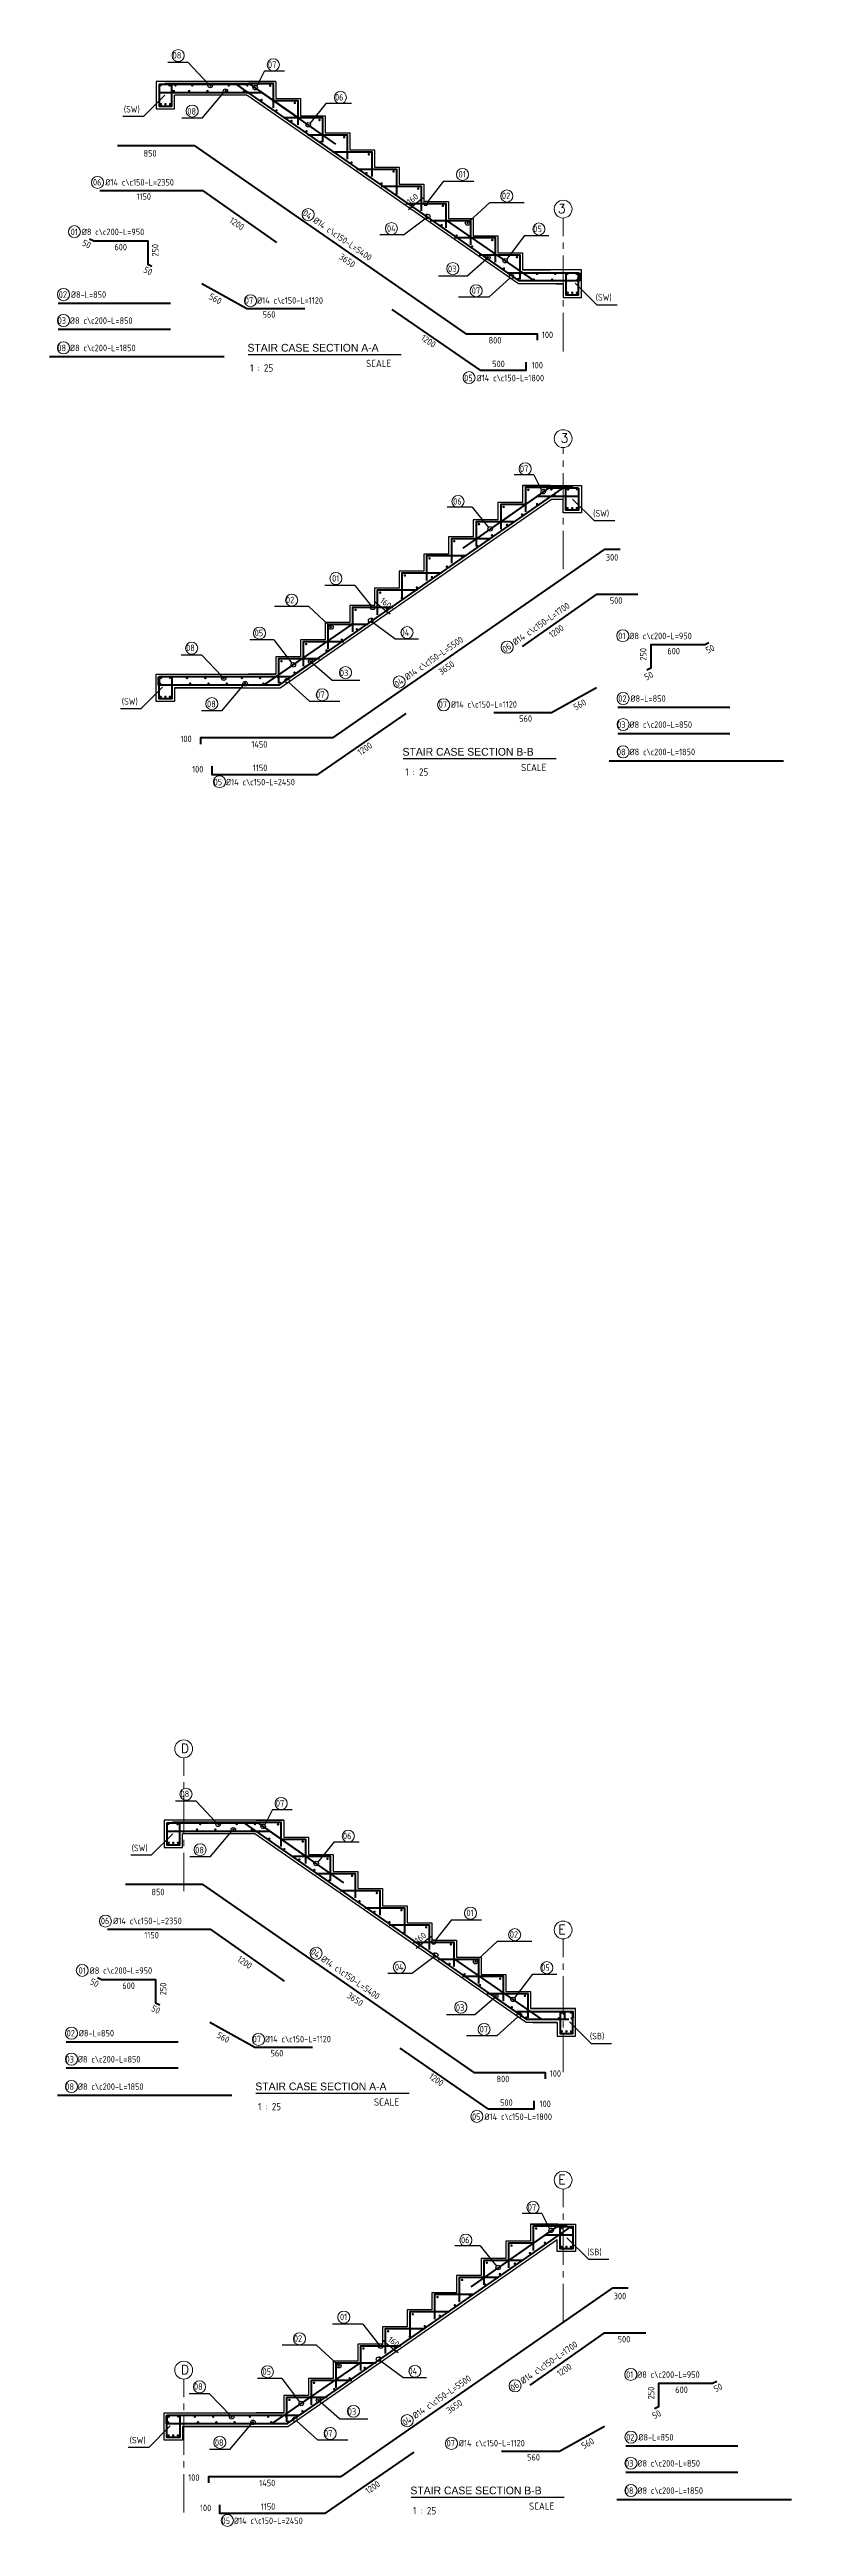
# Model space of a CAD drawing. Header units: inches. Extents: x -26151 to 62940, y -10194 to 246332.
# Drawn here: x 14594 to 15406, y 111442 to 114151 of the extents above; entities that cross this region are included whole.
import ezdxf
from ezdxf.enums import TextEntityAlignment as Align

# ---------------------------------------------------------------- set-up
doc = ezdxf.new("R2010")
doc.units = ezdxf.units.IN
doc.header["$LTSCALE"] = 0.7
doc.header["$MEASUREMENT"] = 0
doc.linetypes.add('ACAD_ISO10W100', pattern=[18, 12, -3, 0, -3])
doc.linetypes.add('CENTER2', pattern=[1.125, 0.75, -0.125, 0.125, -0.125])
doc.layers.get('0').update_dxf_attribs({"lineweight": 13})
doc.layers.get('Defpoints').update_dxf_attribs({"lineweight": 5})
for name, color, linetype, lineweight in [('axis', 254, 'ACAD_ISO10W100', 9), ('BAR1', 2, 'Continuous', 50), ('CENTER', 8, 'CENTER2', 18), ('DP', 220, 'Continuous', 20), ('hach', 9, 'Continuous', 9), ('TEXT', 3, 'Continuous', 25), ('top renforcment', 7, 'Continuous', 40), ('WALL', 7, 'Continuous', 25)]:
    doc.layers.add(name, color=color, linetype=linetype, lineweight=lineweight)
for name, color, linetype in [('CONC', 3, 'Continuous'), ('DTITLE', 23, 'Continuous'), ('STEXT', 3, 'Continuous')]:
    doc.layers.add(name, color=color, linetype=linetype)
doc.styles.add('200style', font='iso.shx', dxfattribs={"height": 6.5})
doc.styles.add('GENERATED_STYLE_4', font='verdanai.ttf')
doc.styles.add('HL-LD', font='HL-LD.SHX', dxfattribs={"height": 400})
doc.styles.add('ROMANS', font='ISO9.SHX', dxfattribs={"height": 70})
doc.dimstyles.new('25', dxfattribs={"dimtxt": 6.5, "dimasz": 3, "dimexe": 1.25, "dimexo": 0.625, "dimgap": 3, "dimtad": 1, "dimdec": 0, "dimlfac": 10, "dimtxsty": '200style', "dimblk": 'ARCHTICK', "dimcen": 2.5, "dimse1": 1, "dimse2": 1, "dimclrd": 256, "dimclrt": 3, "dimadec": 0, "dimazin": 0, "dimtfac": 1, "dimtdec": 0, "dimtix": 1, "dimtmove": 0, "dimatfit": 3, "dimldrblk": 'ARCHTICK', "dimfxl": 0, "dimarcsym": 0})

# ---------------------------------------------------------------- blocks, each defined once
blk = doc.blocks.new('_ArchTick')
at = {"color": 0, "linetype": 'ByBlock', "lineweight": 0, "const_width": 0.15}
blk.add_lwpolyline([(-0.5, -0.5), (0.5, 0.5)], dxfattribs=at)
blk = doc.blocks.new('*D943')
at = {"layer": 'Defpoints', "color": 0, "linetype": 'ByBlock', "transparency": 16777216}
for p in [(14949.8, 113542.6), (14962.4, 113532.6), (14964.5, 113535.2)]:
    blk.add_point(p, dxfattribs=at)
at = {"layer": 'DP', "linetype": 'ByBlock', "lineweight": -2, "transparency": 16777216}
for p, q in [((14951.9, 113545.2), (14949.6, 113547)), ((14951.9, 113545.2), (14964.5, 113535.2)), ((14964.5, 113535.2), (14966.8, 113533.4))]:
    blk.add_line(p, q, dxfattribs=at)
at = {"layer": 'DP', "linetype": 'ByBlock', "lineweight": -2, "transparency": 16777216, "xscale": 3, "yscale": 3, "zscale": 3}
for p, rotation in [((14951.9, 113545.2), 321.5896754758438), ((14964.5, 113535.2), 141.5896754758438)]:
    blk.add_blockref('_ArchTick', p, dxfattribs=dict(at, rotation=rotation))
at = {"layer": 'DP', "color": 3, "linetype": 'ByBlock', "transparency": 16777216, "insert": (14962.2, 113545.2), "char_height": 6.5, "attachment_point": 5, "rotation": 321.5897, "style": '200style'}
blk.add_mtext('160', dxfattribs=at)
blk = doc.blocks.new('*D944')
at = {"layer": 'Defpoints', "color": 0, "linetype": 'ByBlock', "transparency": 16777216}
for p in [(14989.2, 113977.1), (14991.3, 113974.5), (15003.8, 113984.4)]:
    blk.add_point(p, dxfattribs=at)
at = {"layer": 'DP', "linetype": 'ByBlock', "lineweight": -2, "transparency": 16777216}
for p, q in [((14989.2, 113977.1), (14986.8, 113975.2)), ((15001.7, 113987.1), (14989.2, 113977.1)), ((15001.7, 113987.1), (15004.1, 113988.9))]:
    blk.add_line(p, q, dxfattribs=at)
at = {"layer": 'DP', "linetype": 'ByBlock', "lineweight": -2, "transparency": 16777216, "xscale": 3, "yscale": 3, "zscale": 3}
for p, rotation in [((15001.7, 113987.1), 218.4103245241562), ((14989.2, 113977.1), 38.41032452415619)]:
    blk.add_blockref('_ArchTick', p, dxfattribs=dict(at, rotation=rotation))
at = {"layer": 'DP', "color": 3, "linetype": 'ByBlock', "transparency": 16777216, "insert": (14991.5, 113987.1), "char_height": 6.5, "attachment_point": 5, "rotation": 38.4103, "style": '200style'}
blk.add_mtext('160', dxfattribs=at)
blk = doc.blocks.new('*D945')
at = {"layer": 'Defpoints', "color": 0, "linetype": 'ByBlock', "transparency": 16777216}
for p in [(14958.5, 111641.1), (14973.1, 111633.7), (14971, 111631.1)]:
    blk.add_point(p, dxfattribs=at)
at = {"layer": 'DP', "linetype": 'ByBlock', "lineweight": -2, "transparency": 16777216}
for p, q in [((14960.6, 111643.7), (14958.2, 111645.6)), ((14960.6, 111643.7), (14973.1, 111633.7)), ((14973.1, 111633.7), (14975.5, 111631.9))]:
    blk.add_line(p, q, dxfattribs=at)
at = {"layer": 'DP', "linetype": 'ByBlock', "lineweight": -2, "transparency": 16777216, "xscale": 3, "yscale": 3, "zscale": 3}
for p, rotation in [((14960.6, 111643.7), 321.5896754758397), ((14973.1, 111633.7), 141.5896754758398)]:
    blk.add_blockref('_ArchTick', p, dxfattribs=dict(at, rotation=rotation))
at = {"layer": 'DP', "color": 3, "linetype": 'ByBlock', "transparency": 16777216, "insert": (14970.8, 111643.7), "char_height": 6.5, "attachment_point": 5, "rotation": 321.5897, "style": '200style'}
blk.add_mtext('160', dxfattribs=at)
blk = doc.blocks.new('*D946')
at = {"layer": 'Defpoints', "color": 0, "linetype": 'ByBlock', "transparency": 16777216}
for p in [(14997.8, 112075.6), (14999.9, 112073), (15012.5, 112082.9)]:
    blk.add_point(p, dxfattribs=at)
at = {"layer": 'DP', "linetype": 'ByBlock', "lineweight": -2, "transparency": 16777216}
for p, q in [((14997.8, 112075.6), (14995.5, 112073.8)), ((15010.4, 112085.6), (14997.8, 112075.6)), ((15010.4, 112085.6), (15012.7, 112087.4))]:
    blk.add_line(p, q, dxfattribs=at)
at = {"layer": 'DP', "linetype": 'ByBlock', "lineweight": -2, "transparency": 16777216, "xscale": 3, "yscale": 3, "zscale": 3}
for p, rotation in [((14997.8, 112075.6), 38.41032452416026), ((15010.4, 112085.6), 218.4103245241602)]:
    blk.add_blockref('_ArchTick', p, dxfattribs=dict(at, rotation=rotation))
at = {"layer": 'DP', "color": 3, "linetype": 'ByBlock', "transparency": 16777216, "insert": (15000.1, 112085.6), "char_height": 6.5, "attachment_point": 5, "rotation": 38.4103, "style": '200style'}
blk.add_mtext('160', dxfattribs=at)

msp = doc.modelspace()

# ---------------------------------------------------------------- linework, layer by layer
at = {"lineweight": 20, "extrusion": (0, 0, -1)}
for centre in [(15156.08, 113976.01), (14741.08, 112292.09), (15156.08, 112094), (15156.08, 111820.44), (14741.08, 111612.62)]:
    msp.add_ellipse(centre, major_axis=(0.01, 9.75), ratio=1, start_param=4.7118466, end_param=10.9950319, dxfattribs=at)
at = {"lineweight": 20}
msp.add_ellipse((15156.07, 113725.01), major_axis=(-0.01, 9.75), ratio=1, start_param=4.7118466, end_param=10.9950319, dxfattribs=at)
at = {"layer": 'axis', "linetype": 'CENTER2', "ltscale": 80}
for p, q in [((15156.08, 113820.39), (15156.08, 113966.25)), ((15156.08, 113582.2), (15156.08, 113715.26)), ((14741.08, 112136.47), (14741.08, 112282.34)), ((15156.08, 111938.39), (15156.08, 112084.25)), ((15156.08, 111664.83), (15156.08, 111810.69)), ((14741.08, 111457), (14741.08, 111602.87))]:
    msp.add_line(p, q, dxfattribs=at)
at = {"layer": 'BAR1', "linetype": 'Continuous', "const_width": 1.35}
for points in [[(14716.48, 114111.63, -1), (14715.13, 114111.63, -1)], [(14724.99, 114111.36, 1), (14726.34, 114111.36, 1)], [(14726.55, 114111.63, -1), (14725.2, 114111.63, -1)], [(14729.59, 114105.12, 1), (14730.94, 114105.12, 1)], [(14731.36, 114111.36, 1), (14732.71, 114111.36, 1)], [(14746.37, 114105.12, 1), (14747.72, 114105.12, 1)], [(14749.77, 114111.36, 1), (14751.12, 114111.36, 1)], [(14766.37, 114105.12, 1), (14767.72, 114105.12, 1)], [(14769.77, 114111.36, 1), (14771.12, 114111.36, 1)], [(14786.37, 114105.12, 1), (14787.72, 114105.12, 1)], [(14789.77, 114111.36, 1), (14791.12, 114111.36, 1)], [(14806.37, 114105.12, 1), (14807.72, 114105.12, 1)], [(14809.77, 114111.36, 1), (14811.12, 114111.36, 1)], [(14834.97, 114110.92, 1), (14836.32, 114110.92, 1)], [(14834.97, 114110.92, 1), (14836.32, 114110.92, 1)], [(14716.77, 114090.82, -1), (14715.42, 114090.82, -1)], [(14721.75, 114090.82, -1), (14720.4, 114090.82, -1)], [(14726.86, 114090.72, -1), (14725.51, 114090.72, -1)], [(14825.4, 114095.28, 1), (14826.75, 114095.28, 1)], [(14841.83, 114083.87, 1), (14843.18, 114083.87, 1)], [(14858.26, 114072.46, 1), (14859.61, 114072.46, 1)], [(14861.97, 114092.17, 1), (14863.32, 114092.17, 1)], [(14888.97, 114073.42, 1), (14890.32, 114073.42, 1)], [(14874.68, 114061.06, 1), (14876.03, 114061.06, 1)], [(14891.11, 114049.65, 1), (14892.46, 114049.65, 1)], [(14915.97, 114054.67, 1), (14917.32, 114054.67, 1)], [(14907.54, 114038.24, 1), (14908.89, 114038.24, 1)], [(14923.97, 114026.83, 1), (14925.32, 114026.83, 1)], [(14940.39, 114015.42, 1), (14941.74, 114015.42, 1)], [(14942.97, 114035.92, 1), (14944.32, 114035.92, 1)], [(14969.97, 114017.17, 1), (14971.32, 114017.17, 1)], [(14956.82, 114004.02, 1), (14958.17, 114004.02, 1)], [(14973.25, 113992.61, 1), (14974.6, 113992.61, 1)], [(14996.97, 113998.42, 1), (14998.32, 113998.42, 1)], [(14989.68, 113981.2, 1), (14991.03, 113981.2, 1)], [(15006.1, 113969.79, 1), (15007.45, 113969.79, 1)], [(15023.97, 113979.67, 1), (15025.32, 113979.67, 1)], [(15022.53, 113958.38, 1), (15023.88, 113958.38, 1)], [(15038.96, 113946.98, 1), (15040.31, 113946.98, 1)], [(15050.97, 113960.92, 1), (15052.32, 113960.92, 1)], [(15055.82, 113935.15, 1), (15057.17, 113935.15, 1)], [(15077.97, 113942.17, 1), (15079.32, 113942.17, 1)], [(15073.06, 113923.21, 1), (15074.41, 113923.21, 1)], [(15090.67, 113910.98, 1), (15092.02, 113910.98, 1)], [(15104.97, 113923.42, 1), (15106.32, 113923.42, 1)], [(15106.36, 113899.56, 1), (15107.71, 113899.56, 1)], [(15108.25, 113905.11, 1), (15109.6, 113905.11, 1)], [(15123.45, 113898.87, 1), (15124.8, 113898.87, 1)], [(15126.85, 113905.11, 1), (15128.2, 113905.11, 1)], [(15143.45, 113898.87, 1), (15144.8, 113898.87, 1)], [(15146.85, 113905.11, 1), (15148.2, 113905.11, 1)], [(15161.48, 113905.38, -1), (15160.13, 113905.38, -1)], [(15161.77, 113884.57, -1), (15160.42, 113884.57, -1)], [(15166.75, 113884.57, -1), (15165.4, 113884.57, -1)], [(15171.55, 113905.38, -1), (15170.2, 113905.38, -1)], [(15171.86, 113884.47, -1), (15170.51, 113884.47, -1)], [(15170.8, 113905.11, 1), (15172.15, 113905.11, 1)], [(15171.23, 113898.87, 1), (15172.58, 113898.87, 1)], [(15118.7, 113669.05, -1), (15117.35, 113669.05, -1)], [(15118.7, 113669.05, -1), (15117.35, 113669.05, -1)], [(15143.9, 113669.48, -1), (15142.55, 113669.48, -1)], [(15147.3, 113663.25, -1), (15145.95, 113663.25, -1)], [(15160.61, 113669.75, 1), (15161.96, 113669.75, 1)], [(15162.17, 113669.48, -1), (15160.82, 113669.48, -1)], [(15170.67, 113669.75, 1), (15172.02, 113669.75, 1)], [(15091.7, 113650.3, -1), (15090.35, 113650.3, -1)], [(15111.84, 113641.99, -1), (15110.49, 113641.99, -1)], [(15128.27, 113653.4, -1), (15126.92, 113653.4, -1)], [(15160.29, 113648.84, 1), (15161.64, 113648.84, 1)], [(15165.4, 113648.94, 1), (15166.75, 113648.94, 1)], [(15170.39, 113648.94, 1), (15171.74, 113648.94, 1)], [(15037.7, 113612.8, -1), (15036.35, 113612.8, -1)], [(15064.7, 113631.55, -1), (15063.35, 113631.55, -1)], [(15078.99, 113619.18, -1), (15077.64, 113619.18, -1)], [(15095.41, 113630.59, -1), (15094.06, 113630.59, -1)], [(15010.7, 113594.05, -1), (15009.35, 113594.05, -1)], [(15029.7, 113584.95, -1), (15028.35, 113584.95, -1)], [(15046.13, 113596.36, -1), (15044.78, 113596.36, -1)], [(15062.56, 113607.77, -1), (15061.21, 113607.77, -1)], [(14956.7, 113556.55, -1), (14955.35, 113556.55, -1)], [(14983.7, 113575.3, -1), (14982.35, 113575.3, -1)], [(14996.85, 113562.14, -1), (14995.5, 113562.14, -1)], [(15013.28, 113573.55, -1), (15011.93, 113573.55, -1)], [(14929.7, 113537.8, -1), (14928.35, 113537.8, -1)], [(14947.57, 113527.92, -1), (14946.22, 113527.92, -1)], [(14963.99, 113539.32, -1), (14962.64, 113539.32, -1)], [(14980.42, 113550.73, -1), (14979.07, 113550.73, -1)], [(14902.7, 113519.05, -1), (14901.35, 113519.05, -1)], [(14914.71, 113505.1, -1), (14913.36, 113505.1, -1)], [(14931.14, 113516.51, -1), (14929.79, 113516.51, -1)], [(14848.7, 113481.55, -1), (14847.35, 113481.55, -1)], [(14875.7, 113500.3, -1), (14874.35, 113500.3, -1)], [(14880.61, 113481.33, -1), (14879.26, 113481.33, -1)], [(14897.85, 113493.28, -1), (14896.5, 113493.28, -1)], [(14715.93, 113457, -1), (14714.58, 113457, -1)], [(14716.36, 113463.23, -1), (14715.01, 113463.23, -1)], [(14715.61, 113463.5, 1), (14716.96, 113463.5, 1)], [(14725.67, 113463.5, 1), (14727.02, 113463.5, 1)], [(14745.43, 113463.23, -1), (14744.07, 113463.23, -1)], [(14748.83, 113457, -1), (14747.48, 113457, -1)], [(14765.43, 113463.23, -1), (14764.07, 113463.23, -1)], [(14768.83, 113457, -1), (14767.48, 113457, -1)], [(14785.43, 113463.23, -1), (14784.07, 113463.23, -1)], [(14788.83, 113457, -1), (14787.48, 113457, -1)], [(14805.43, 113463.23, -1), (14804.07, 113463.23, -1)], [(14805.43, 113463.23, -1), (14804.07, 113463.23, -1)], [(14808.83, 113457, -1), (14807.48, 113457, -1)], [(14808.83, 113457, -1), (14807.48, 113457, -1)], [(14825.43, 113463.23, -1), (14824.07, 113463.23, -1)], [(14828.83, 113457, -1), (14827.48, 113457, -1)], [(14845.43, 113463.23, -1), (14844.07, 113463.23, -1)], [(14847.31, 113457.68, -1), (14845.96, 113457.68, -1)], [(14863, 113469.1, -1), (14861.65, 113469.1, -1)], [(14715.29, 113442.59, 1), (14716.64, 113442.59, 1)], [(14720.4, 113442.69, 1), (14721.75, 113442.69, 1)], [(14725.39, 113442.69, 1), (14726.74, 113442.69, 1)], [(14725.11, 112210.14, -1), (14723.76, 112210.14, -1)], [(14733.62, 112209.87, 1), (14734.97, 112209.87, 1)], [(14735.18, 112210.14, -1), (14733.83, 112210.14, -1)], [(14755, 112203.64, 1), (14756.35, 112203.64, 1)], [(14758.4, 112209.87, 1), (14759.75, 112209.87, 1)], [(14775, 112203.64, 1), (14776.35, 112203.64, 1)], [(14778.4, 112209.87, 1), (14779.75, 112209.87, 1)], [(14795, 112203.64, 1), (14796.35, 112203.64, 1)], [(14798.4, 112209.87, 1), (14799.75, 112209.87, 1)], [(14815, 112203.64, 1), (14816.35, 112203.64, 1)], [(14818.4, 112209.87, 1), (14819.75, 112209.87, 1)], [(14843.6, 112209.44, 1), (14844.95, 112209.44, 1)], [(14843.6, 112209.44, 1), (14844.95, 112209.44, 1)], [(14725.4, 112189.33, -1), (14724.05, 112189.33, -1)], [(14730.38, 112189.33, -1), (14729.03, 112189.33, -1)], [(14735.49, 112189.23, -1), (14734.14, 112189.23, -1)], [(14834.03, 112193.79, 1), (14835.38, 112193.79, 1)], [(14850.46, 112182.39, 1), (14851.81, 112182.39, 1)], [(14870.6, 112190.69, 1), (14871.95, 112190.69, 1)], [(14866.89, 112170.98, 1), (14868.24, 112170.98, 1)], [(14883.31, 112159.57, 1), (14884.66, 112159.57, 1)], [(14897.6, 112171.94, 1), (14898.95, 112171.94, 1)], [(14899.74, 112148.16, 1), (14901.09, 112148.16, 1)], [(14924.6, 112153.19, 1), (14925.95, 112153.19, 1)], [(14916.17, 112136.75, 1), (14917.52, 112136.75, 1)], [(14932.6, 112125.35, 1), (14933.95, 112125.35, 1)], [(14951.6, 112134.44, 1), (14952.95, 112134.44, 1)], [(14949.02, 112113.94, 1), (14950.37, 112113.94, 1)], [(14965.45, 112102.53, 1), (14966.8, 112102.53, 1)], [(14978.6, 112115.69, 1), (14979.95, 112115.69, 1)], [(15005.6, 112096.94, 1), (15006.95, 112096.94, 1)], [(14981.88, 112091.12, 1), (14983.23, 112091.12, 1)], [(14998.31, 112079.71, 1), (14999.66, 112079.71, 1)], [(15014.73, 112068.31, 1), (15016.08, 112068.31, 1)], [(15032.6, 112078.19, 1), (15033.95, 112078.19, 1)], [(15031.16, 112056.9, 1), (15032.51, 112056.9, 1)], [(15047.59, 112045.49, 1), (15048.94, 112045.49, 1)], [(15059.6, 112059.44, 1), (15060.95, 112059.44, 1)], [(15086.6, 112040.69, 1), (15087.95, 112040.69, 1)], [(15064.45, 112033.67, 1), (15065.8, 112033.67, 1)], [(15081.69, 112021.72, 1), (15083.04, 112021.72, 1)], [(15113.6, 112021.94, 1), (15114.95, 112021.94, 1)], [(15099.3, 112009.5, 1), (15100.65, 112009.5, 1)], [(15114.99, 111998.07, 1), (15116.34, 111998.07, 1)], [(15116.88, 112003.62, 1), (15118.23, 112003.62, 1)], [(15150.71, 111997.39, 1), (15152.06, 111997.39, 1)], [(15155.11, 112003.89, -1), (15153.76, 112003.89, -1)], [(15154.11, 112003.62, 1), (15155.46, 112003.62, 1)], [(15165.18, 112003.89, -1), (15163.83, 112003.89, -1)], [(15164.43, 112003.62, 1), (15165.78, 112003.62, 1)], [(15164.86, 111997.39, 1), (15166.21, 111997.39, 1)], [(15155.4, 111983.08, -1), (15154.05, 111983.08, -1)], [(15160.38, 111983.08, -1), (15159.03, 111983.08, -1)], [(15165.49, 111982.98, -1), (15164.14, 111982.98, -1)], [(15127.33, 111767.56, -1), (15125.98, 111767.56, -1)], [(15127.33, 111767.56, -1), (15125.98, 111767.56, -1)], [(15154.24, 111768.26, 1), (15155.59, 111768.26, 1)], [(15155.8, 111767.99, -1), (15154.45, 111767.99, -1)], [(15164.3, 111768.26, 1), (15165.65, 111768.26, 1)], [(15100.33, 111748.81, -1), (15098.98, 111748.81, -1)], [(15120.47, 111740.51, -1), (15119.12, 111740.51, -1)], [(15136.9, 111751.92, -1), (15135.55, 111751.92, -1)], [(15153.92, 111747.35, 1), (15155.27, 111747.35, 1)], [(15159.03, 111747.46, 1), (15160.38, 111747.46, 1)], [(15164.02, 111747.46, 1), (15165.37, 111747.46, 1)], [(15073.33, 111730.06, -1), (15071.98, 111730.06, -1)], [(15087.62, 111717.69, -1), (15086.27, 111717.69, -1)], [(15104.04, 111729.1, -1), (15102.69, 111729.1, -1)], [(15019.33, 111692.56, -1), (15017.98, 111692.56, -1)], [(15046.33, 111711.31, -1), (15044.98, 111711.31, -1)], [(15054.76, 111694.88, -1), (15053.41, 111694.88, -1)], [(15071.19, 111706.28, -1), (15069.84, 111706.28, -1)], [(14992.33, 111673.81, -1), (14990.98, 111673.81, -1)], [(15005.48, 111660.65, -1), (15004.13, 111660.65, -1)], [(15021.91, 111672.06, -1), (15020.56, 111672.06, -1)], [(15038.33, 111683.47, -1), (15036.98, 111683.47, -1)], [(14938.33, 111636.31, -1), (14936.98, 111636.31, -1)], [(14965.33, 111655.06, -1), (14963.98, 111655.06, -1)], [(14972.62, 111637.84, -1), (14971.27, 111637.84, -1)], [(14989.05, 111649.24, -1), (14987.7, 111649.24, -1)], [(14911.33, 111617.56, -1), (14909.98, 111617.56, -1)], [(14939.77, 111615.02, -1), (14938.42, 111615.02, -1)], [(14956.2, 111626.43, -1), (14954.85, 111626.43, -1)], [(14857.33, 111580.06, -1), (14855.98, 111580.06, -1)], [(14884.33, 111598.81, -1), (14882.98, 111598.81, -1)], [(14889.24, 111579.84, -1), (14887.89, 111579.84, -1)], [(14906.48, 111591.79, -1), (14905.13, 111591.79, -1)], [(14923.34, 111603.61, -1), (14921.99, 111603.61, -1)], [(14724.56, 111555.51, -1), (14723.21, 111555.51, -1)], [(14724.99, 111561.74, -1), (14723.64, 111561.74, -1)], [(14724.24, 111562.01, 1), (14725.59, 111562.01, 1)], [(14734.3, 111562.01, 1), (14735.65, 111562.01, 1)], [(14754.06, 111561.74, -1), (14752.7, 111561.74, -1)], [(14757.46, 111555.51, -1), (14756.1, 111555.51, -1)], [(14774.06, 111561.74, -1), (14772.7, 111561.74, -1)], [(14777.46, 111555.51, -1), (14776.1, 111555.51, -1)], [(14794.06, 111561.74, -1), (14792.7, 111561.74, -1)], [(14797.46, 111555.51, -1), (14796.1, 111555.51, -1)], [(14814.06, 111561.74, -1), (14812.7, 111561.74, -1)], [(14814.06, 111561.74, -1), (14812.7, 111561.74, -1)], [(14817.46, 111555.51, -1), (14816.1, 111555.51, -1)], [(14817.46, 111555.51, -1), (14816.1, 111555.51, -1)], [(14834.06, 111561.74, -1), (14832.7, 111561.74, -1)], [(14837.46, 111555.51, -1), (14836.1, 111555.51, -1)], [(14854.06, 111561.74, -1), (14852.7, 111561.74, -1)], [(14855.94, 111556.19, -1), (14854.59, 111556.19, -1)], [(14871.63, 111567.62, -1), (14870.28, 111567.62, -1)], [(14723.92, 111541.1, 1), (14725.27, 111541.1, 1)], [(14729.03, 111541.21, 1), (14730.38, 111541.21, 1)], [(14734.02, 111541.21, 1), (14735.37, 111541.21, 1)]]:
    msp.add_lwpolyline(points, format="xyb", close=True, dxfattribs=at)
at = {"layer": 'CENTER', "linetype": 'ByBlock'}
for p, q in [((15111.84, 113909.43), (15176.08, 113909.43)), ((14841.84, 113467.55), (14711.08, 113467.55)), ((15120.47, 112007.94), (15169.71, 112007.94)), ((14850.47, 111566.07), (14719.71, 111566.07))]:
    msp.add_line(p, q, dxfattribs=at)
at = {"layer": 'CONC'}
for points in [[(14841.84, 114115.68), (14711.08, 114115.68)], [(14711.08, 114115.68), (14711.08, 114085.68), (14731.08, 114085.68), (14731.08, 114100.68)], [(15156.08, 113894.43), (15107.14, 113894.43), (14810.12, 114100.68), (14731.08, 114100.68)], [(14811.84, 114115.68), (14841.84, 114115.68), (14841.84, 114096.93)], [(14841.84, 114096.93), (14868.84, 114096.93), (14868.84, 114078.18)], [(14868.84, 114078.18), (14895.84, 114078.18), (14895.84, 114059.43)], [(14895.84, 114059.43), (14922.84, 114059.43), (14922.84, 114040.68)], [(14922.84, 114040.68), (14949.84, 114040.68), (14949.84, 114021.93)], [(14949.84, 114021.93), (14976.84, 114021.93), (14976.84, 114003.18)], [(14976.84, 114003.18), (15003.84, 114003.18), (15003.84, 113984.43)], [(15003.84, 113984.43), (15030.84, 113984.43), (15030.84, 113965.68)], [(15030.84, 113965.68), (15057.84, 113965.68), (15057.84, 113946.93)], [(15057.84, 113946.93), (15084.84, 113946.93), (15084.84, 113928.18), (15111.84, 113928.18), (15111.84, 113909.43), (15141.84, 113909.43), (15111.84, 113909.43)], [(15176.08, 113894.43), (15176.08, 113909.43), (15111.84, 113909.43)], [(15148.02, 113894.43), (15156.08, 113894.43)], [(15156.08, 113894.43), (15156.08, 113879.43), (15176.08, 113879.43), (15176.08, 113894.43)], [(15141.84, 113673.8), (15111.84, 113673.8), (15111.84, 113655.05)], [(15111.84, 113673.8), (15176.08, 113673.8)], [(15176.08, 113673.8), (15176.08, 113643.8), (15156.08, 113643.8), (15156.08, 113658.8)], [(14731.08, 113452.55), (14846.53, 113452.55), (15143.55, 113658.8), (15156.08, 113658.8)], [(15111.84, 113655.05), (15084.84, 113655.05), (15084.84, 113636.3)], [(15057.84, 113617.55), (15030.84, 113617.55), (15030.84, 113598.8)], [(15084.84, 113636.3), (15057.84, 113636.3), (15057.84, 113617.55)], [(15030.84, 113598.8), (15003.84, 113598.8), (15003.84, 113580.05)], [(14976.84, 113561.3), (14949.84, 113561.3), (14949.84, 113542.55)], [(15003.84, 113580.05), (14976.84, 113580.05), (14976.84, 113561.3)], [(14949.84, 113542.55), (14922.84, 113542.55), (14922.84, 113523.8)], [(14895.84, 113505.05), (14868.84, 113505.05), (14868.84, 113486.3), (14841.84, 113486.3), (14841.84, 113467.55), (14811.84, 113467.55), (14841.84, 113467.55)], [(14922.84, 113523.8), (14895.84, 113523.8), (14895.84, 113505.05)], [(14711.08, 113452.55), (14711.08, 113467.55), (14841.84, 113467.55)], [(14731.08, 113452.55), (14731.08, 113437.55), (14711.08, 113437.55), (14711.08, 113452.55)], [(14805.65, 113452.55), (14731.08, 113452.55)], [(14850.47, 112214.19), (14719.71, 112214.19)], [(14719.71, 112214.19), (14719.71, 112184.19), (14739.71, 112184.19), (14739.71, 112199.19)], [(14820.47, 112214.19), (14850.47, 112214.19), (14850.47, 112195.44)], [(15149.71, 111992.94), (15115.77, 111992.94), (14818.75, 112199.19), (14739.71, 112199.19)], [(14850.47, 112195.44), (14877.47, 112195.44), (14877.47, 112176.69)], [(14877.47, 112176.69), (14904.47, 112176.69), (14904.47, 112157.94)], [(14904.47, 112157.94), (14931.47, 112157.94), (14931.47, 112139.19)], [(14931.47, 112139.19), (14958.47, 112139.19), (14958.47, 112120.44)], [(14958.47, 112120.44), (14985.47, 112120.44), (14985.47, 112101.69)], [(14985.47, 112101.69), (15012.47, 112101.69), (15012.47, 112082.94)], [(15012.47, 112082.94), (15039.47, 112082.94), (15039.47, 112064.19)], [(15039.47, 112064.19), (15066.47, 112064.19), (15066.47, 112045.44)], [(15066.47, 112045.44), (15093.47, 112045.44), (15093.47, 112026.69), (15120.47, 112026.69), (15120.47, 112007.94), (15169.09, 112007.94), (15120.47, 112007.94)], [(15169.71, 111992.94), (15169.71, 112007.94), (15120.47, 112007.94)], [(15123.02, 111992.94), (15149.71, 111992.94)], [(15149.71, 111992.94), (15149.71, 111977.94), (15169.71, 111977.94), (15169.71, 111992.94)], [(15150.47, 111772.32), (15120.47, 111772.32), (15120.47, 111753.57)], [(15120.47, 111772.32), (15169.71, 111772.32)], [(15169.71, 111772.32), (15169.71, 111742.32), (15149.71, 111742.32), (15149.71, 111755.6)], [(14739.71, 111551.07), (14855.16, 111551.07), (15149.71, 111755.6)], [(15120.47, 111753.57), (15093.47, 111753.57), (15093.47, 111734.82)], [(15066.47, 111716.07), (15039.47, 111716.07), (15039.47, 111697.32)], [(15093.47, 111734.82), (15066.47, 111734.82), (15066.47, 111716.07)], [(15039.47, 111697.32), (15012.47, 111697.32), (15012.47, 111678.57)], [(14985.47, 111659.82), (14958.47, 111659.82), (14958.47, 111641.07)], [(15012.47, 111678.57), (14985.47, 111678.57), (14985.47, 111659.82)], [(14958.47, 111641.07), (14931.47, 111641.07), (14931.47, 111622.32)], [(14931.47, 111622.32), (14904.47, 111622.32), (14904.47, 111603.57)], [(14904.47, 111603.57), (14877.47, 111603.57), (14877.47, 111584.82), (14850.47, 111584.82), (14850.47, 111566.07), (14820.47, 111566.07), (14850.47, 111566.07)], [(14719.71, 111551.07), (14719.71, 111566.07), (14850.47, 111566.07)], [(14739.71, 111551.07), (14739.71, 111536.07), (14719.71, 111536.07), (14719.71, 111551.07)], [(14814.28, 111551.07), (14739.71, 111551.07)]]:
    msp.add_lwpolyline(points, dxfattribs=at)
at = {"layer": 'DTITLE', "color": 4, "linetype": 'Continuous'}
for p, q in [((14978.97, 113816.66), (14811.47, 113816.66)), ((15148.59, 113374.79), (14981.09, 113374.79)), ((14987.6, 111915.18), (14820.1, 111915.18)), ((15157.22, 111473.3), (14989.72, 111473.3))]:
    msp.add_line(p, q, dxfattribs=at)
at = {"layer": 'hach', "ltscale": 15}
for centre in [(14735.01, 114143.91), (14839.13, 114133.78), (14912.51, 114098.11), (14750.36, 114083.24), (15046.1, 114013.93), (14646.83, 114005.19), (15094.51, 113990.31), (14877.27, 113969.96), (14621.53, 113951.3), (14968.3, 113954.72), (15129.65, 113954.21), (15035.53, 113910.97), (14609.69, 113882.65), (14814.23, 113875.81), (15061.03, 113886.75), (14609.69, 113854.15), (14609.69, 113824.27), (15053.2, 113791.62), (15114.54, 113691.9), (15041.16, 113656.23), (14907.57, 113572.05), (14859.16, 113548.43), (14749.78, 113495.78), (14824.02, 113512.33), (14985.37, 113512.84), (15094.92, 113496.99), (15221.48, 113509.42), (14918.14, 113469.1), (14892.64, 113444.87), (14976.88, 113458.83), (14771.92, 113435.11), (15025.43, 113433.93), (15221.67, 113440.77), (15221.67, 113412.27), (15221.67, 113382.39), (14780.21, 113349.74), (14743.64, 112242.42), (14847.76, 112232.3), (14921.14, 112196.62), (14758.99, 112181.75), (14655.46, 112103.71), (15054.73, 112112.44), (15103.14, 112088.82), (14885.9, 112068.47), (14630.16, 112049.81), (14976.93, 112053.23), (15138.28, 112052.72), (15044.16, 112009.49), (14618.32, 111981.16), (15069.66, 111985.26), (14618.32, 111952.66), (14822.86, 111974.32), (14618.32, 111922.78), (15061.82, 111890.13), (15123.17, 111790.42), (15049.79, 111754.75), (14916.2, 111670.57), (14867.79, 111646.94), (14832.65, 111610.85), (14994, 111611.36), (15230.11, 111607.93), (14758.41, 111594.29), (15103.55, 111595.5), (14926.77, 111567.61), (14985.51, 111557.35), (14780.55, 111533.62), (14901.27, 111543.38), (15034.06, 111532.45), (15230.3, 111539.28), (15230.3, 111510.78), (15230.3, 111480.9), (14788.84, 111448.25)]:
    msp.add_circle(centre, 6.61, dxfattribs=at)
at = {"layer": 'TEXT', "color": 1}
for p, q in [((14746.02, 114136.44), (14723.66, 114136.44)), ((14746.02, 114136.44), (14768.38, 114112.8)), ((14829.43, 114127.32), (14821.15, 114110.49)), ((14829.43, 114127.32), (14851.17, 114127.33)), ((14696.97, 114077.17), (14720.63, 114100.62)), ((14761.37, 114075.4), (14785.02, 114103.37)), ((14696.97, 114077.17), (14674.62, 114077.17)), ((14761.37, 114075.4), (14739.01, 114075.4)), ((14896.89, 114091.91), (14879.16, 114069.78)), ((14896.89, 114091.91), (14924.54, 114091.92)), ((15025.27, 114006.39), (15007.66, 113983.88)), ((15025.27, 114006.39), (15058.35, 114006.4)), ((14981.61, 113947.83), (15006.37, 113966.31)), ((15075.83, 113983.34), (15053.34, 113962.37)), ((15075.83, 113983.34), (15113.41, 113983.35)), ((14981.61, 113947.83), (14955.73, 113947.84)), ((15113.95, 113946.99), (15094.45, 113921.16)), ((15113.95, 113946.99), (15140.42, 113947)), ((15050.69, 113902.69), (15072.07, 113921.36)), ((15050.69, 113902.69), (15019.81, 113902.7)), ((15074.84, 113879.86), (15097.84, 113900.54)), ((15193, 113871.45), (15169.35, 113894.9)), ((15074.84, 113879.86), (15041.77, 113879.86)), ((15193, 113871.45), (15215.36, 113871.45)), ((15124.24, 113685.44), (15102.5, 113685.45)), ((15124.24, 113685.44), (15132.53, 113668.62)), ((15056.78, 113650.03), (15029.13, 113650.04)), ((15056.78, 113650.03), (15074.51, 113627.9)), ((15190.18, 113635.29), (15166.53, 113658.75)), ((15190.18, 113635.29), (15212.54, 113635.29)), ((14928.4, 113564.51), (14895.32, 113564.52)), ((14928.4, 113564.51), (14946.01, 113542.01)), ((14877.84, 113541.46), (14840.26, 113541.47)), ((14877.84, 113541.46), (14900.33, 113520.5)), ((14839.72, 113505.11), (14813.25, 113505.12)), ((14839.72, 113505.11), (14859.22, 113479.28)), ((14972.06, 113505.95), (14947.3, 113524.43)), ((14972.06, 113505.95), (14997.94, 113505.96)), ((14760.79, 113488.31), (14738.43, 113488.31)), ((14760.79, 113488.31), (14783.14, 113464.67)), ((14902.98, 113460.82), (14881.61, 113479.48)), ((14694.16, 113429.57), (14717.81, 113453.02)), ((14782.93, 113427.27), (14806.59, 113455.24)), ((14878.83, 113437.98), (14855.83, 113458.66)), ((14902.98, 113460.82), (14933.86, 113460.83)), ((14694.16, 113429.57), (14671.8, 113429.57)), ((14782.93, 113427.27), (14760.57, 113427.27)), ((14878.83, 113437.98), (14911.91, 113437.99)), ((14754.65, 112234.95), (14732.29, 112234.95)), ((14754.65, 112234.95), (14777.01, 112211.31)), ((14770, 112173.91), (14793.65, 112201.88)), ((14838.06, 112225.83), (14829.77, 112209.01)), ((14838.06, 112225.83), (14859.8, 112225.84)), ((14705.6, 112175.68), (14683.25, 112175.68)), ((14705.6, 112175.68), (14729.26, 112199.14)), ((14905.52, 112190.43), (14887.79, 112168.29)), ((14905.52, 112190.43), (14933.17, 112190.43)), ((14770, 112173.91), (14747.64, 112173.91)), ((15033.9, 112104.9), (15016.29, 112082.4)), ((15033.9, 112104.9), (15066.98, 112104.91)), ((15084.46, 112081.85), (15061.97, 112060.89)), ((15084.46, 112081.85), (15122.04, 112081.86)), ((14990.24, 112046.34), (14964.36, 112046.35)), ((14990.24, 112046.34), (15015, 112064.83)), ((15122.58, 112045.5), (15103.08, 112019.67)), ((15122.58, 112045.5), (15149.05, 112045.51)), ((15059.32, 112001.21), (15080.69, 112019.87)), ((15059.32, 112001.21), (15028.44, 112001.22)), ((15083.47, 111978.37), (15106.47, 111999.05)), ((15186.63, 111969.96), (15162.98, 111993.41)), ((15083.47, 111978.37), (15050.4, 111978.38)), ((15186.63, 111969.96), (15208.99, 111969.96)), ((15132.87, 111783.95), (15111.13, 111783.96)), ((15132.87, 111783.95), (15141.16, 111767.13)), ((15065.41, 111748.55), (15037.76, 111748.56)), ((15065.41, 111748.55), (15083.14, 111726.41)), ((15183.81, 111733.81), (15160.16, 111757.26)), ((15183.81, 111733.81), (15206.17, 111733.81)), ((14937.03, 111663.03), (14903.95, 111663.03)), ((14937.03, 111663.03), (14954.64, 111640.52)), ((14886.47, 111639.97), (14848.89, 111639.98)), ((14886.47, 111639.97), (14908.96, 111619.01)), ((14980.69, 111604.46), (14955.93, 111622.95)), ((14769.42, 111586.82), (14747.06, 111586.82)), ((14769.42, 111586.82), (14791.77, 111563.18)), ((14848.35, 111603.63), (14821.88, 111603.63)), ((14848.35, 111603.63), (14867.85, 111577.8)), ((14980.69, 111604.46), (15006.57, 111604.47)), ((14702.79, 111528.08), (14726.44, 111551.54)), ((14791.56, 111525.79), (14815.22, 111553.75)), ((14887.46, 111536.49), (14864.46, 111557.17)), ((14911.61, 111559.33), (14890.24, 111577.99)), ((14911.61, 111559.33), (14942.49, 111559.34)), ((14702.79, 111528.08), (14680.43, 111528.08)), ((14791.56, 111525.79), (14769.2, 111525.79)), ((14887.46, 111536.49), (14920.54, 111536.5))]:
    msp.add_line(p, q, dxfattribs=at)
at = {"layer": 'TEXT', "color": 1, "linetype": 'Continuous'}
for centre in [(14770.1, 114111.07), (14786.74, 114105.09), (14819.32, 114108.87), (14877.33, 114068.16), (15005.83, 113982.26), (15008.1, 113968.04), (15051.51, 113960.75), (15073.79, 113923.08), (15092.63, 113919.54), (15099.56, 113902.26), (15134.35, 113667), (15076.34, 113626.28), (14947.84, 113540.39), (14902.16, 113518.88), (14945.57, 113526.16), (14861.04, 113477.66), (14879.88, 113481.21), (14784.87, 113462.94), (14808.31, 113456.96), (14854.11, 113460.38), (14778.73, 112209.58), (14795.37, 112203.6), (14827.95, 112207.39), (14885.96, 112166.67), (15014.46, 112080.78), (15016.73, 112066.55), (15060.14, 112059.27), (15082.42, 112021.6), (15101.26, 112018.05), (15108.19, 112000.78), (15142.98, 111765.51), (15084.97, 111724.79), (14956.47, 111638.9), (14910.79, 111617.39), (14954.2, 111624.67), (14869.67, 111576.18), (14888.51, 111579.72), (14793.5, 111561.46), (14816.94, 111555.48), (14862.74, 111558.9)]:
    msp.add_circle(centre, 2.44, dxfattribs=at)
at = {"layer": 'top renforcment'}
for points in [[(14714.08, 114112.68), (14798.09, 114112.68), (15095.12, 113906.43), (15173.08, 113906.43), (15173.08, 113899.56)], [(14714.08, 114112.68), (14714.08, 114088.68), (14728.08, 114088.68), (14728.08, 114112.68)], [(14714.08, 114112.68), (14813.47, 114112.68), (14865.84, 114076.05)], [(14714.08, 114103.67), (14826.35, 114103.67), (14907.28, 114046.95)], [(14720.33, 114113.55), (14838.84, 114113.55), (14838.84, 114086.78)], [(14837.85, 114094.8), (14865.84, 114094.8), (14865.84, 114068.03)], [(14850.31, 114076.05), (14892.84, 114076.05), (14892.84, 114049.28)], [(14668.67, 114045.72), (14752.68, 114045.72), (15049.71, 113839.47), (15127.67, 113839.47), (15127.67, 113832.59)], [(14877.04, 114057.3), (14919.84, 114057.3), (14919.84, 114030.53)], [(14903.77, 114038.55), (14946.84, 114038.55), (14946.84, 114011.78)], [(14930.5, 114019.8), (14973.84, 114019.8), (14973.84, 113993.03)], [(14649.27, 113996.29), (14761.54, 113996.29), (14842.46, 113939.57)], [(14957.22, 114001.05), (15000.84, 114001.05), (15000.84, 113974.28)], [(14983.95, 113982.3), (15027.84, 113982.3), (15027.84, 113955.53)], [(15010.68, 113963.55), (15054.84, 113963.55), (15054.84, 113936.78)], [(15174.04, 113906.43), (15174.04, 113897.43), (15124.62, 113897.43), (15027.84, 113964.11)], [(14638.23, 113943.43), (14642.7, 113941.19), (14701.72, 113941.19), (14701.72, 113915.81), (14706.19, 113913.58)], [(15037.41, 113944.8), (15081.84, 113944.8), (15081.84, 113918.03)], [(15064.14, 113926.05), (15108.84, 113926.05), (15108.84, 113899.28)], [(15149.94, 113897.43), (15107.9, 113897.43), (15076.63, 113919.27)], [(14761.04, 113894.49), (14810.25, 113867.15), (14873.48, 113867.15)], [(15159.08, 113906.43), (15159.08, 113882.43), (15173.08, 113882.43), (15173.08, 113906.43)], [(14726.51, 113872.68), (14603.95, 113872.68)], [(15115.44, 113808.55), (15115.44, 113799.55), (15066.02, 113799.55), (14969.23, 113866.23)], [(14726.51, 113844.18), (14603.95, 113844.18)], [(14785.24, 113814.3), (14594.34, 113814.3)], [(15173.08, 113670.8), (15155.58, 113670.8), (14858.55, 113464.55), (14714.08, 113464.55), (14714.08, 113457.68)], [(15173.08, 113670.8), (15140.2, 113670.8), (15087.84, 113634.17)], [(15166.82, 113671.67), (15114.84, 113671.67), (15114.84, 113644.9)], [(15173.08, 113670.8), (15173.08, 113646.8), (15159.08, 113646.8), (15159.08, 113670.8)], [(15173.08, 113661.79), (15127.32, 113661.79), (15046.4, 113605.07)], [(15115.82, 113652.92), (15087.84, 113652.92), (15087.84, 113626.15)], [(15076.63, 113615.42), (15033.84, 113615.42), (15033.84, 113588.65)], [(15103.36, 113634.17), (15060.84, 113634.17), (15060.84, 113607.4)], [(15218.48, 113603.84), (15200.99, 113603.84), (14903.96, 113397.59), (14759.48, 113397.59), (14759.48, 113390.72)], [(15049.9, 113596.67), (15006.84, 113596.67), (15006.84, 113569.9)], [(14996.45, 113559.17), (14952.84, 113559.17), (14952.84, 113532.4)], [(15023.18, 113577.92), (14979.84, 113577.92), (14979.84, 113551.15)], [(14969.72, 113540.42), (14925.84, 113540.42), (14925.84, 113513.65)], [(15237.89, 113554.42), (15192.13, 113554.41), (15111.21, 113497.69)], [(14713.12, 113464.55), (14713.12, 113455.55), (14829.05, 113455.55), (14925.84, 113522.23)], [(14916.26, 113502.92), (14871.84, 113502.92), (14871.84, 113476.15)], [(14942.99, 113521.67), (14898.84, 113521.67), (14898.84, 113494.9)], [(14803.73, 113455.55), (14846.11, 113455.88), (14877.04, 113477.39)], [(14889.53, 113484.17), (14844.84, 113484.17), (14844.84, 113457.4)], [(15315.44, 113501.55), (15310.97, 113499.31), (15251.95, 113499.31), (15251.95, 113473.94), (15247.48, 113471.7)], [(14728.08, 113464.55), (14728.08, 113440.55), (14714.08, 113440.55), (14714.08, 113464.55)], [(15192.63, 113452.62), (15143.42, 113425.27), (15080.19, 113425.27)], [(14771.72, 113366.68), (14771.72, 113357.68), (14887.65, 113357.68), (14984.44, 113424.36)], [(15338.49, 113430.8), (15215.93, 113430.8)], [(15338.49, 113402.3), (15215.93, 113402.3)], [(15397.22, 113372.42), (15206.33, 113372.42)], [(14722.71, 112211.19), (14806.72, 112211.19), (15103.75, 112004.94), (15166.71, 112004.94), (15166.71, 111998.07)], [(14722.71, 112211.19), (14722.71, 112187.19), (14736.71, 112187.19), (14736.71, 112211.19)], [(14722.71, 112211.19), (14822.1, 112211.19), (14874.47, 112174.56)], [(14722.71, 112202.18), (14834.98, 112202.18), (14915.91, 112145.46)], [(14728.96, 112212.06), (14847.47, 112212.06), (14847.47, 112185.29)], [(14846.48, 112193.31), (14874.47, 112193.31), (14874.47, 112166.54)], [(14858.94, 112174.56), (14901.47, 112174.56), (14901.47, 112147.79)], [(14885.67, 112155.81), (14928.47, 112155.81), (14928.47, 112129.04)], [(14677.3, 112144.23), (14761.31, 112144.23), (15058.34, 111937.98), (15136.3, 111937.98), (15136.3, 111931.11)], [(14912.4, 112137.06), (14955.47, 112137.06), (14955.47, 112110.29)], [(14657.9, 112094.81), (14770.17, 112094.81), (14851.09, 112038.08)], [(14939.13, 112118.31), (14982.47, 112118.31), (14982.47, 112091.54)], [(14965.85, 112099.56), (15009.47, 112099.56), (15009.47, 112072.79)], [(14992.58, 112080.81), (15036.47, 112080.81), (15036.47, 112054.04)], [(14646.86, 112041.94), (14651.33, 112039.7), (14710.35, 112039.7), (14710.35, 112014.33), (14714.82, 112012.09)], [(15019.31, 112062.06), (15063.47, 112062.06), (15063.47, 112035.29)], [(15157.67, 112004.94), (15157.67, 111995.94), (15133.25, 111995.94), (15036.47, 112062.62)], [(15046.04, 112043.31), (15090.47, 112043.31), (15090.47, 112016.54)], [(15072.77, 112024.56), (15117.47, 112024.56), (15117.47, 111997.79)], [(15162.4, 111995.94), (15116.53, 111995.94), (15085.26, 112017.78)], [(14769.67, 111993.01), (14818.88, 111965.66), (14882.11, 111965.66)], [(15152.71, 112004.94), (15152.71, 111980.94), (15166.71, 111980.94), (15166.71, 112004.94)], [(14735.14, 111971.19), (14612.58, 111971.19)], [(15124.07, 111907.07), (15124.07, 111898.07), (15074.65, 111898.07), (14977.86, 111964.75)], [(14735.14, 111942.69), (14612.58, 111942.69)], [(14793.87, 111912.81), (14602.97, 111912.81)], [(15167.87, 111769.32), (15164.21, 111769.32), (14867.18, 111563.07), (14722.71, 111563.07), (14722.71, 111556.19)], [(15166.71, 111769.32), (15148.83, 111769.32), (15096.47, 111732.68)], [(15160.45, 111770.18), (15123.47, 111770.18), (15123.47, 111743.42)], [(15166.71, 111769.32), (15166.71, 111745.32), (15152.71, 111745.32), (15152.71, 111769.32)], [(15166.71, 111760.31), (15135.95, 111760.3), (15055.03, 111703.58)], [(15124.45, 111751.43), (15096.47, 111751.43), (15096.47, 111724.67)], [(15085.26, 111713.93), (15042.47, 111713.93), (15042.47, 111687.17)], [(15111.99, 111732.68), (15069.47, 111732.68), (15069.47, 111705.92)], [(15227.11, 111702.35), (15209.62, 111702.35), (14912.59, 111496.1), (14768.11, 111496.1), (14768.11, 111489.23)], [(15058.53, 111695.18), (15015.47, 111695.18), (15015.47, 111668.42)], [(15031.81, 111676.43), (14988.47, 111676.43), (14988.47, 111649.67)], [(14978.35, 111638.93), (14934.47, 111638.93), (14934.47, 111612.17)], [(15005.08, 111657.68), (14961.47, 111657.68), (14961.47, 111630.92)], [(15246.52, 111652.93), (15200.76, 111652.93), (15119.84, 111596.2)], [(14721.75, 111563.07), (14721.75, 111554.07), (14837.68, 111554.07), (14934.47, 111620.75)], [(14951.62, 111620.18), (14907.47, 111620.18), (14907.47, 111593.42)], [(14898.16, 111582.68), (14853.47, 111582.68), (14853.47, 111555.92)], [(14924.89, 111601.43), (14880.47, 111601.43), (14880.47, 111574.67)], [(15324.07, 111600.06), (15319.6, 111597.83), (15260.58, 111597.83), (15260.58, 111572.45), (15256.11, 111570.21)], [(14736.71, 111563.07), (14736.71, 111539.07), (14722.71, 111539.07), (14722.71, 111563.07)], [(14812.36, 111554.07), (14854.74, 111554.39), (14885.67, 111575.9)], [(15201.26, 111551.13), (15152.05, 111523.79), (15088.82, 111523.79)], [(15347.12, 111529.32), (15224.56, 111529.32)], [(14780.35, 111465.19), (14780.35, 111456.19), (14896.28, 111456.19), (14993.07, 111522.87)], [(15347.12, 111500.82), (15224.56, 111500.82)], [(15405.85, 111470.94), (15214.96, 111470.94)]]:
    msp.add_lwpolyline(points, dxfattribs=at)

# ---------------------------------------------------------------- texts
at = {"layer": 'STEXT', "color": 3, "linetype": 'Continuous', "style": 'ROMANS'}
for s, p in [('1 : 25', (14813.79, 113798.29)), ('SCALE', (14940.52, 113803.23)), ('SCALE', (15110.14, 113361.35)), ('1 : 25', (14983.41, 113356.41)), ('1 : 25', (14822.42, 111896.8)), ('SCALE', (14949.15, 111901.74)), ('1 : 25', (14992.04, 111454.93)), ('SCALE', (15118.77, 111459.86))]:
    msp.add_text(s, height=8, dxfattribs=at).set_placement(p)
at = {"layer": 'TEXT', "color": 3, "style": 'ROMANS'}
for s, p in [('08', (14729.01, 114140.69)), ('07', (14833.3, 114130.39)), ('06', (14906.67, 114094.72)), ('(SW)', (14675.6, 114081.62)), ('08', (14745.09, 114079.35)), ('01', (15041.77, 114010.54)), ('02', (15089.2, 113986.92)), ('04', (14963.47, 113951.33)), ('05', (15123.48, 113950.82)), ('03', (15030.2, 113907.08)), ('07', (15056.2, 113883.36)), ('(SW)', (15191.76, 113875.9)), ('07', (15108.87, 113688.52)), ('06', (15035.83, 113652.85)), ('(SW)', (15188.94, 113639.74)), ('01', (14903.45, 113568.66)), ('02', (14852.97, 113545.04)), ('05', (14818.69, 113508.94)), ('04', (14978.36, 113509.45)), ('08', (14743.77, 113492.56)), ('07', (14885.97, 113441.48)), ('03', (14911.97, 113465.21)), ('(SW)', (14673.41, 113434.02)), ('08', (14766.66, 113431.22)), ('08', (14737.64, 112239.2)), ('07', (14841.93, 112228.91)), ('(SW)', (14684.23, 112180.13)), ('08', (14753.72, 112177.86)), ('06', (14915.3, 112193.24)), ('01', (15050.4, 112109.05)), ('02', (15097.83, 112085.43)), ('04', (14972.1, 112049.84)), ('05', (15132.11, 112049.34)), ('03', (15038.83, 112005.6)), ('07', (15064.83, 111981.87)), ('(SB)', (15185.39, 111974.41)), ('07', (15117.5, 111787.03)), ('06', (15044.46, 111751.36)), ('(SB)', (15182.57, 111738.26)), ('01', (14912.08, 111667.18)), ('02', (14861.6, 111643.56)), ('05', (14827.32, 111607.46)), ('04', (14986.99, 111607.97)), ('08', (14752.4, 111591.08)), ('03', (14920.6, 111563.72)), ('(SW)', (14682.04, 111532.53)), ('08', (14775.28, 111529.74)), ('07', (14894.6, 111539.99))]:
    msp.add_text(s, height=7.104, dxfattribs=at).set_placement(p)
for s, height, p in [('850', 7.104, (14697.18, 114036.99)), ('06 %%C14 c\\c150-L=2350', 7.1042, (14641.86, 114005.35)), ('1150', 7.104, (14689.39, 113989.79)), ('01 %%C8 c\\c200-L=950', 7.1042, (14617.52, 113951.06)), ('600', 7.104, (14665.29, 113934.51)), ('02 %%C8-L=850', 7.1042, (14604.47, 113882.55)), ('03 %%C8 c\\c200-L=850', 7.1042, (14603.27, 113854.05)), ('07 %%C14 c\\c150-L=1120', 7.1042, (14807.94, 113876.15)), ('560', 7.104, (14827.38, 113860.67)), ('08 %%C8 c\\c200-L=1850', 7.1042, (14602.99, 113824.17)), ('800', 7.104, (15074.64, 113832.54)), ('100', 7.104, (15132.87, 113838.5)), ('500', 7.104, (15078.5, 113806.76)), ('100', 7.104, (15121.72, 113805.27)), ('05 %%C14 c\\c150-L=1800', 7.1042, (15047.9, 113791.24)), ('300', 7.104, (15202.83, 113595.12)), ('500', 7.104, (15207.13, 113547.91)), ('01 %%C8 c\\c200-L=950', 7.1042, (15216.39, 113509.19)), ('600', 7.104, (15270.11, 113492.64)), ('07 %%C14 c\\c150-L=1120', 7.1042, (15020.03, 113434.28)), ('560', 7.104, (15108.02, 113418.79)), ('02 %%C8-L=850', 7.1042, (15216.46, 113440.68)), ('100', 7.104, (14737.47, 113396.62)), ('1450', 7.104, (14815.1, 113390.66)), ('03 %%C8 c\\c200-L=850', 7.1042, (15215.25, 113412.18)), ('100', 7.104, (14750.28, 113363.39)), ('1150', 7.104, (14816.72, 113364.88)), ('08 %%C8 c\\c200-L=1850', 7.1042, (15214.97, 113382.3)), ('05 %%C14 c\\c150-L=2450', 7.1042, (14773.83, 113349.37)), ('850', 7.104, (14705.81, 112135.51)), ('06 %%C14 c\\c150-L=2350', 7.1042, (14650.49, 112103.86)), ('1150', 7.104, (14698.02, 112088.3)), ('01 %%C8 c\\c200-L=950', 7.1042, (14626.15, 112049.58)), ('600', 7.104, (14673.92, 112033.03)), ('02 %%C8-L=850', 7.1042, (14613.1, 111981.07)), ('07 %%C14 c\\c150-L=1120', 7.1042, (14816.57, 111974.67)), ('560', 7.104, (14836.01, 111959.18)), ('03 %%C8 c\\c200-L=850', 7.1042, (14611.9, 111952.57)), ('800', 7.104, (15083.27, 111931.05)), ('100', 7.104, (15141.5, 111937.01)), ('08 %%C8 c\\c200-L=1850', 7.1042, (14611.62, 111922.69)), ('500', 7.104, (15087.13, 111905.27)), ('100', 7.104, (15130.34, 111903.78)), ('05 %%C14 c\\c150-L=1800', 7.1042, (15056.53, 111889.76)), ('300', 7.104, (15211.46, 111693.63)), ('500', 7.104, (15215.76, 111646.43)), ('01 %%C8 c\\c200-L=950', 7.1042, (15225.02, 111607.7)), ('600', 7.104, (15278.74, 111591.15)), ('07 %%C14 c\\c150-L=1120', 7.1042, (15028.66, 111532.79)), ('02 %%C8-L=850', 7.1042, (15225.09, 111539.19)), ('100', 7.104, (14746.1, 111495.14)), ('560', 7.104, (15116.65, 111517.31)), ('03 %%C8 c\\c200-L=850', 7.1042, (15223.88, 111510.69)), ('1450', 7.104, (14823.73, 111489.17)), ('08 %%C8 c\\c200-L=1850', 7.1042, (15223.6, 111480.81)), ('100', 7.104, (14758.91, 111461.9)), ('05 %%C14 c\\c150-L=2450', 7.1042, (14782.46, 111447.88)), ('1150', 7.104, (14825.35, 111463.4))]:
    msp.add_text(s, height=height, dxfattribs=at).set_placement(p, align=Align.MIDDLE_LEFT)
for s, height, rotation, p in [('1200', 7.104, 325.22474, (14792.35, 113964.87)), ('04 %%C14 c\\c150-L=5400', 7.1042, 325.22474, (14872.67, 113972.76)), ('50', 7.104, 333.43495, (14630.71, 113939.88)), ('250', 7.104, 90, (14709.97, 113924.06)), ('50', 7.104, 333.43495, (14697.85, 113910.53)), ('3650', 7.104, 325.22474, (14912.33, 113925.08)), ('560', 7.104, 330.94053, (14769.54, 113881.38)), ('1200', 7.104, 325.22474, (15001.95, 113836.49)), ('06 %%C14 c\\c150-L=1700', 7.1042, 34.77526, (15090.66, 113493.78)), ('04 %%C14 c\\c150-L=5500', 7.1042, 34.77526, (14972.63, 113455.63)), ('1200', 7.104, 34.77526, (15141.87, 113509.49)), ('3650', 7.104, 34.77526, (15020.78, 113468.92)), ('250', 7.104, 90, (15243.7, 113482.18)), ('50', 7.104, 26.56505, (15312.68, 113492.86)), ('50', 7.104, 26.56505, (15245.53, 113463.5)), ('560', 7.104, 29.05947, (15168.16, 113430.63)), ('1200', 7.104, 34.77526, (14932.27, 113381.11)), ('04 %%C14 c\\c150-L=5400', 7.1042, 325.22474, (14881.3, 112071.27)), ('50', 7.104, 333.43495, (14639.34, 112038.39)), ('1200', 7.104, 325.22474, (14800.98, 112063.38)), ('50', 7.104, 333.43495, (14706.48, 112009.04)), ('250', 7.104, 90, (14718.6, 112022.57)), ('3650', 7.104, 325.22474, (14920.96, 112023.59)), ('560', 7.104, 330.94053, (14778.17, 111979.89)), ('1200', 7.104, 325.22474, (15010.58, 111935.01)), ('06 %%C14 c\\c150-L=1700', 7.1042, 34.77526, (15099.29, 111592.3)), ('1200', 7.104, 34.77526, (15150.5, 111608)), ('04 %%C14 c\\c150-L=5500', 7.1042, 34.77526, (14981.26, 111554.14)), ('3650', 7.104, 34.77526, (15029.41, 111567.43)), ('250', 7.104, 90, (15252.33, 111580.69)), ('50', 7.104, 26.56505, (15321.31, 111591.37)), ('50', 7.104, 26.56505, (15254.16, 111562.02)), ('560', 7.104, 29.05947, (15176.79, 111529.14)), ('1200', 7.104, 34.77526, (14940.9, 111479.62))]:
    msp.add_text(s, height=height, rotation=rotation, dxfattribs=at).set_placement(p, align=Align.MIDDLE_LEFT)
at = {"layer": 'TEXT', "char_height": 10, "style": 'GENERATED_STYLE_4'}
for s, insert, attachment_point in [('{\\Fromanc|c0;3}', (15158.85, 113981.58), 3), ('{\\Fromanc|c0;3}', (15153.3, 113730.59), 1), ('{\\Fromanc|c0;D}', (14746.92, 112297.67), 3), ('{\\Fromanc|c0;E}', (15158.85, 112099.58), 3), ('{\\Fromanc|c0;E}', (15158.85, 111826.02), 3), ('{\\Fromanc|c0;D}', (14746.92, 111618.2), 3)]:
    msp.add_mtext(s, dxfattribs=dict(at, insert=insert, attachment_point=attachment_point))
at = {"layer": 'WALL', "color": 4, "linetype": 'Continuous', "style": 'HL-LD'}
for s, p in [('STAIR CASE SECTION A-A', (14810.84, 113820.12)), ('STAIR CASE SECTION B-B', (14980.46, 113378.24)), ('STAIR CASE SECTION A-A', (14819.47, 111918.63)), ('STAIR CASE SECTION B-B', (14989.09, 111476.76))]:
    msp.add_text(s, height=8.505, dxfattribs=at).set_placement(p)

# ---------------------------------------------------------------- dimensions: what is measured, and where the dimension line sits
at = {"layer": 'DP', "linetype": 'ByBlock'}
for p1, p2, distance, picture, middle in [((15003.84, 113984.43), (14991.27, 113974.47), -3.36, '*D944', (14991.48, 113987.11)), ((14949.84, 113542.55), (14962.4, 113532.59), 3.36, '*D943', (14962.19, 113545.23)), ((15012.47, 112082.94), (14999.9, 112072.98), -3.36, '*D946', (15000.11, 112085.62)), ((14958.47, 111641.07), (14971.03, 111631.11), 3.36, '*D945', (14970.82, 111643.75))]:
    dim = msp.add_aligned_dim(p1=p1, p2=p2, distance=distance, dimstyle='25', dxfattribs=at)
    dim.commit()
    dim.dimension.update_dxf_attribs({"geometry": picture, "text_midpoint": middle})

doc.saveas('drawing.dxf')
